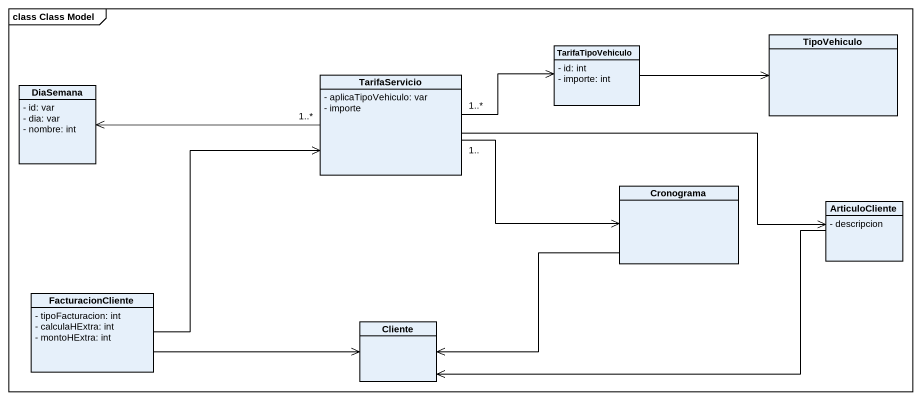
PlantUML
@startuml
mainframe class Class Model
hide circle
hide empty members
skinparam classAttributeIconSize 0
class TipoVehiculo
class TarifaServicio {
  - aplicaTipoVehiculo: var
  - importe
}
class TarifaTipoVehiculo {
  - id: int
  - importe: int
}
class DiaSemana {
  - id: var
  - dia: var
  - nombre: int
}
class Cronograma
class ArticuloCliente {
  - descripcion
}
class FacturacionCliente {
  - tipoFacturacion: int
  - calculaHExtra: int
  - montoHExtra: int
}
class Cliente
TarifaServicio "1..*" -right-> TarifaTipoVehiculo
TarifaServicio "1..*" -left-> DiaSemana
TarifaServicio "1.." -right-> Cronograma
TarifaServicio -right-> ArticuloCliente
TarifaTipoVehiculo -right-> TipoVehiculo
Cronograma -left-> Cliente
ArticuloCliente -left-> Cliente
FacturacionCliente -up-> TarifaServicio
FacturacionCliente -right-> Cliente
@enduml
